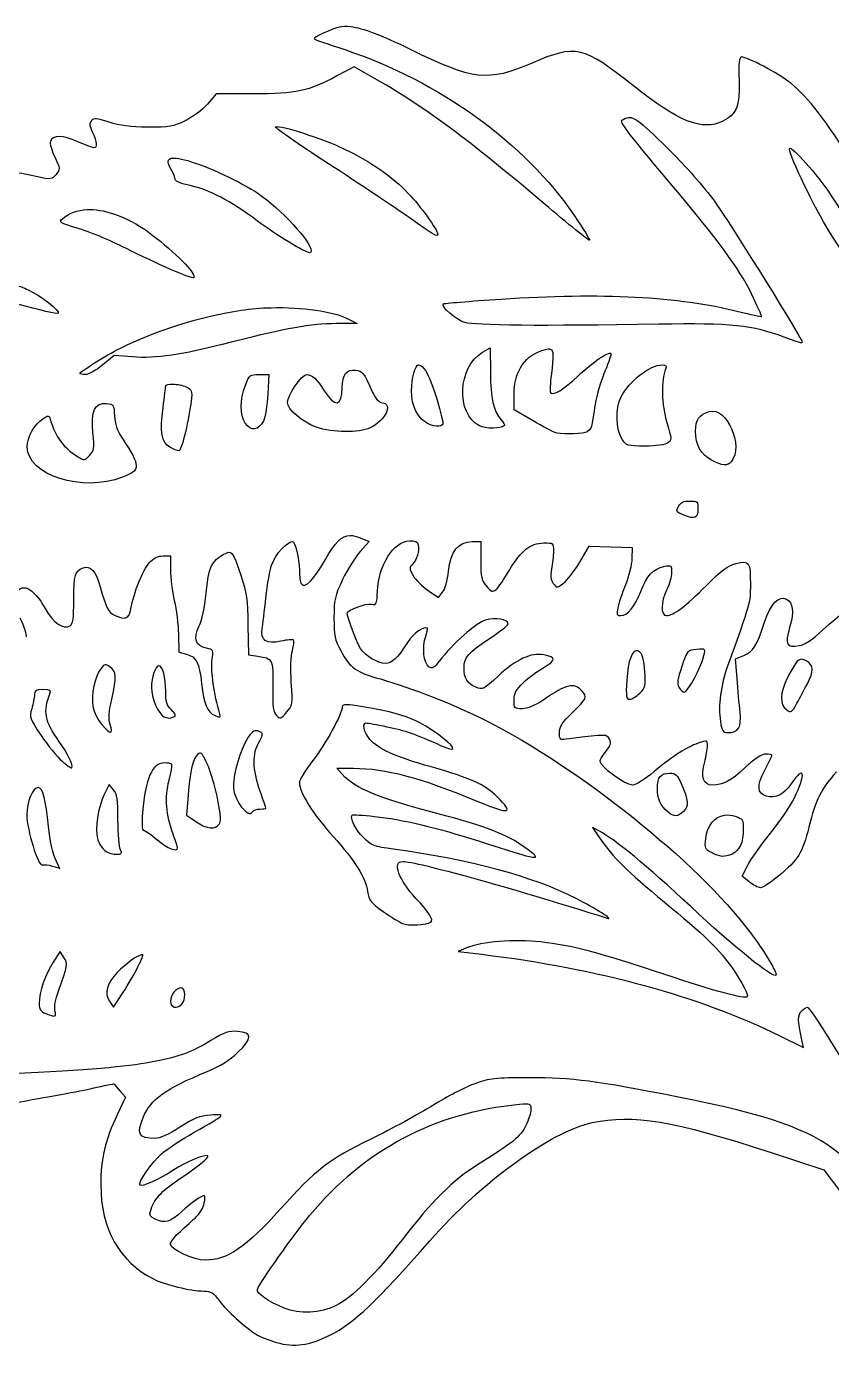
# Model space of a CAD drawing. Extents: x 3 to 91, y 4 to 114.
# Drawn here: x 44.09 to 51.23, y 58.27 to 69.99 of the extents above; entities that cross this region are included whole.
import ezdxf

# ---------------------------------------------------------------- set-up
doc = ezdxf.new("R2010")
doc.units = 0
doc.layers.add('Layer_1', color=7, linetype='CONTINUOUS')

msp = doc.modelspace()

# ---------------------------------------------------------------- linework, layer by layer
at = {"layer": 'Layer_1', "color": 7}
for points in [[(46.966642, 69.985193)], [(49.419721, 69.179558)], [(46.300016, 69.100492)], [(50.860462, 68.908257)], [(45.422034, 68.821439)], [(44.63035, 68.365139)], [(46.263843, 67.495424)], [(48.738625, 67.128521)], [(46.157906, 66.90321)], [(47.011084, 66.941969)], [(47.571257, 66.987961)], [(49.731847, 66.987961)], [(45.394644, 66.817945)], [(44.803983, 66.645347)], [(50.149394, 66.57455)], [(49.974727, 65.781316)], [(46.966126, 65.475391)], [(47.489091, 65.428367)], [(49.514807, 64.453232)], [(50.035705, 64.464601)], [(44.790547, 64.329724)], [(45.268554, 64.320424)], [(50.967949, 64.378302)], [(44.240193, 64.108549)], [(46.914448, 63.973675)], [(46.134652, 63.744231)], [(45.63184, 63.546309)], [(45.315063, 63.458459)], [(49.799544, 63.368027)], [(44.198336, 63.241419)], [(50.284784, 62.995439)], [(45.121792, 61.75934)], [(45.466992, 61.463234)], [(48.552076, 60.432806)]]:
    msp.add_lwpolyline(points, close=True, dxfattribs=at)
for points in [[(47.206937, 69.513904), (47.000747, 69.632244), (46.84727, 69.550078)], [(46.107262, 69.390915), (45.774982, 69.390399), (45.699018, 69.301515)], [(46.948039, 67.395171), (47.026586, 67.354864), (46.838483, 67.35383)], [(48.13763, 67.100097), (48.20636, 67.13989), (48.20636, 67.13989)], [(48.20636, 67.13989), (48.207392, 66.921297)], [(45.033943, 67.059274), (44.872195, 67.07271), (44.769875, 66.987961), (44.769875, 66.987443)], [(46.157906, 66.90321), (46.243171, 66.90321), (46.233871, 66.728545)], [(48.582048, 66.494968), (48.418233, 66.590052), (48.418233, 66.720793)], [(47.140275, 66.429855), (47.140275, 66.429339)], [(48.331416, 66.450008), (48.331416, 66.449492)], [(49.048169, 66.387481), (49.048169, 66.387997)], [(47.051391, 65.455238), (47.132007, 65.421649), (47.052941, 65.334315)], [(48.046163, 65.421131), (48.122128, 65.421131), (48.122128, 65.253184)], [(49.00011, 65.238714), (49.084859, 65.379789), (49.275544, 65.374106), (49.46623, 65.367904), (49.463131, 65.271271)], [(45.304728, 65.294525), (45.370358, 65.294525), (45.370358, 65.168951)], [(47.655487, 64.989116), (47.747472, 64.927103), (47.784162, 64.972064)], [(46.057653, 64.680607), (46.06127, 64.416023), (46.14447, 64.404654)], [(45.441152, 64.597409), (45.444253, 64.439796), (45.512466, 64.422225)], [(50.394856, 64.207767), (50.380905, 64.380884), (50.456351, 64.412407)], [(46.894294, 63.35769), (46.844685, 63.410919), (46.994029, 63.410919)], [(44.826721, 63.268809), (44.779694, 63.171656)], [(44.865477, 63.221266), (44.826721, 63.268809), (44.826721, 63.268809)], [(45.527454, 63.176308), (45.512984, 62.994923), (45.573963, 62.953581)], [(49.174259, 62.852812), (49.112246, 62.884851), (49.17581, 62.793384)], [(45.253568, 62.775816), (45.254084, 62.775816)], [(44.322359, 62.544305), (44.322359, 62.544821)], [(50.503378, 62.403743), (50.439814, 62.454903), (50.487873, 62.546888)], [(50.764341, 62.456453), (50.764341, 62.456972)], [(44.392122, 61.785695), (44.330627, 61.693194)], [(44.425711, 61.734535), (44.392122, 61.785695), (44.392122, 61.785695)], [(47.994485, 61.818249), (47.920589, 61.787761), (48.132462, 61.761922)], [(44.829822, 61.344894), (44.864961, 61.291667), (44.94816, 61.420342)], [(50.773644, 61.038969), (50.984485, 60.934583), (50.969497, 61.003314)], [(44.922323, 60.550628), (44.971414, 60.494301), (44.897518, 60.338755)], [(50.697164, 60.00389), (51.165868, 59.851445), (51.302811, 59.667994)]]:
    msp.add_lwpolyline(points, dxfattribs=at)
for points in [[(46.867423, 69.982092), (46.796253, 69.966773), (46.630833, 69.889924), (46.643665, 69.878222)], [(46.966642, 69.985193), (46.928624, 69.989508), (46.895816, 69.988217), (46.867423, 69.982092)], [(47.492708, 69.788306), (47.243843, 69.910189), (47.080696, 69.972247), (46.966642, 69.985193)], [(46.643665, 69.878222), (46.647703, 69.874523), (46.769961, 69.832055), (46.915482, 69.783655)], [(49.476567, 69.462228), (49.033361, 69.816037), (48.966278, 69.83125), (48.57688, 69.664798)], [(46.915482, 69.783655), (47.755553, 69.504366), (48.514616, 68.955464), (48.952567, 68.311394)], [(48.57688, 69.664798), (48.181148, 69.49564), (48.062774, 69.509136), (47.492708, 69.788306)], [(50.434647, 69.718543), (50.413869, 69.718543), (50.408744, 69.668638), (50.412943, 69.508737)], [(50.86873, 69.488067), (50.759539, 69.574755), (50.488606, 69.718543), (50.434647, 69.718543)], [(46.84727, 69.550078), (46.594257, 69.414548), (46.486331, 69.391455), (46.107262, 69.390915)], [(48.681782, 68.419915), (48.012931, 68.986634), (47.634323, 69.267783), (47.206937, 69.513904)], [(50.412943, 69.508737), (50.419066, 69.275308), (50.392594, 69.209752), (50.268248, 69.148551)], [(51.423217, 68.764596), (51.192189, 69.145495), (51.024504, 69.364385), (50.86873, 69.488067)], [(50.268248, 69.148551), (50.088291, 69.060032), (49.87445, 69.144599), (49.476567, 69.462228)], [(45.699018, 69.301515), (45.657198, 69.252654), (45.568872, 69.186519), (45.502131, 69.153719)], [(44.669106, 69.154237), (44.649387, 69.130496), (44.651366, 69.107649), (44.678925, 69.049851)], [(44.825687, 69.140802), (44.712122, 69.1785), (44.690836, 69.180436), (44.669106, 69.154237)], [(45.169335, 69.095325), (45.015544, 69.096426), (44.921376, 69.109099), (44.825687, 69.140802)], [(45.502131, 69.153719), (45.392847, 69.09972), (45.360245, 69.094325), (45.169335, 69.095325)], [(49.37063, 69.149586), (49.37063, 69.159386), (49.392673, 69.172557), (49.419721, 69.179558)], [(49.814014, 68.585796), (49.505623, 68.949836), (49.37063, 69.121387), (49.37063, 69.149586)], [(49.419721, 69.179558), (49.480528, 69.194819), (49.53695, 69.150597), (49.837268, 68.850895)], [(44.543016, 68.969235), (44.415633, 69.026364), (44.327167, 69.02675), (44.305304, 68.969751)], [(44.678925, 69.049851), (44.719827, 68.9641), (44.724015, 68.91394), (44.690294, 68.91394)], [(46.770787, 68.772348), (46.49906, 68.948526), (46.287105, 69.096492), (46.300016, 69.100492)], [(46.300016, 69.100492), (46.346488, 69.115984), (46.718669, 68.995855), (46.914448, 68.902055)], [(44.305304, 68.969751), (44.299126, 68.953651), (44.316602, 68.892109), (44.344063, 68.832808)], [(44.690294, 68.91394), (44.6772, 68.91394), (44.610948, 68.938734), (44.543016, 68.969235)], [(46.914448, 68.902055), (47.149922, 68.789194), (47.328468, 68.664888), (47.479788, 68.508797)], [(51.189122, 68.211141), (51.05138, 68.442381), (50.840981, 68.888757), (50.860462, 68.908257)], [(50.860462, 68.908257), (50.880766, 68.928566), (51.108903, 68.672182), (51.222195, 68.501563)], [(44.344063, 68.832808), (44.392744, 68.72775), (44.393252, 68.723964), (44.355432, 68.677262)], [(45.375525, 68.721188), (45.331446, 68.797989), (45.343616, 68.829633), (45.422034, 68.821439)], [(45.422034, 68.821439), (45.448172, 68.818709), (45.482113, 68.811136), (45.523319, 68.799735)], [(45.523319, 68.799735), (45.684482, 68.755156), (46.007006, 68.605132), (46.146537, 68.509831)], [(47.487024, 68.293823), (47.364784, 68.380985), (47.042519, 68.596157), (46.770787, 68.772348)], [(49.837268, 68.850895), (49.959958, 68.728457), (50.127958, 68.533234), (50.210889, 68.416814)], [(44.19265, 68.656593), (44.124483, 68.671793), (44.028711, 68.689867), (43.980261, 68.695868)], [(44.355432, 68.677262), (44.318009, 68.631063), (44.312239, 68.629992), (44.19265, 68.656593)], [(45.412731, 68.630754), (45.412731, 68.644954), (45.395824, 68.685787), (45.375525, 68.721188)], [(45.545023, 68.578044), (45.469971, 68.593445), (45.412731, 68.616154), (45.412731, 68.630754)], [(46.14292, 68.263851), (45.900236, 68.444691), (45.712229, 68.543645), (45.545023, 68.578044)], [(50.523012, 67.618929), (50.413493, 67.84297), (50.221509, 68.104757), (49.814014, 68.585796)], [(46.146537, 68.509831), (46.346578, 68.37315), (46.61886, 68.079084), (46.61886, 67.999786)], [(47.479788, 68.508797), (47.582605, 68.402739), (47.740755, 68.183362), (47.740755, 68.147064)], [(49.08641, 68.093319), (49.081626, 68.088541), (48.899421, 68.235503), (48.681782, 68.419915)], [(50.210889, 68.416814), (50.329658, 68.250085), (50.861634, 67.397666), (50.960713, 67.215336)], [(51.222195, 68.501563), (51.364231, 68.287653), (51.451964, 68.112446), (51.543624, 67.859226)], [(44.411759, 68.283488), (44.469796, 68.334132), (44.5444, 68.361059), (44.63035, 68.365139)], [(44.63035, 68.365139), (44.773598, 68.371936), (44.948596, 68.31463), (45.131095, 68.196673)], [(48.952567, 68.311394), (49.03086, 68.196255), (49.091209, 68.09832), (49.08641, 68.093319)], [(44.544051, 68.201322), (44.386862, 68.246722), (44.377019, 68.253188), (44.411759, 68.283488)], [(44.973483, 68.022006), (44.830891, 68.093806), (44.637481, 68.174324), (44.544051, 68.201322)], [(45.131095, 68.196673), (45.266461, 68.109183), (45.528386, 67.873866), (45.563625, 67.808066)], [(46.603356, 67.98325), (46.56302, 67.984469), (46.315328, 68.135372), (46.14292, 68.263851)], [(47.740755, 68.147064), (47.740755, 68.116552), (47.709579, 68.135134), (47.487024, 68.293823)], [(51.608735, 67.637535), (51.597911, 67.605062), (51.341504, 67.955341), (51.189122, 68.211141)], [(45.57758, 67.760008), (45.564398, 67.746826), (45.244003, 67.885796), (44.973483, 68.022006)], [(46.61886, 67.999786), (46.61886, 67.990285), (46.612055, 67.98298), (46.603356, 67.98325)], [(44.375069, 67.446331), (44.358036, 67.428741), (43.771999, 67.585396), (43.283145, 67.737785)], [(43.677953, 67.792562), (43.853189, 67.745873), (44.046632, 67.684104), (44.107901, 67.655103)], [(45.563625, 67.808066), (45.575637, 67.785765), (45.581778, 67.764005), (45.57758, 67.760008)], [(44.107901, 67.655103), (44.222034, 67.601112), (44.3944, 67.466331), (44.375069, 67.446331)], [(48.30351, 67.571905), (49.193531, 67.631465), (49.88008, 67.595659), (50.406225, 67.462351)], [(50.611896, 67.417909), (50.615257, 67.421269), (50.575474, 67.511609), (50.523012, 67.618929)], [(45.998743, 67.473202), (46.083307, 67.485931), (46.173268, 67.493027), (46.263843, 67.495424)], [(46.263843, 67.495424), (46.535567, 67.50261), (46.811149, 67.46537), (46.948039, 67.395171)], [(47.980533, 67.36468), (47.903952, 67.387202), (47.765911, 67.506645), (47.789329, 67.530045)], [(47.789329, 67.530045), (47.79361, 67.534347), (48.025002, 67.553304), (48.30351, 67.571905)], [(44.926972, 67.136789), (45.22961, 67.28956), (45.645146, 67.420002), (45.998743, 67.473202)], [(49.698774, 67.348662), (48.650577, 67.331361), (48.076114, 67.336582), (47.980533, 67.36468)], [(50.406225, 67.462351), (50.51599, 67.434451), (50.608497, 67.414909), (50.611896, 67.417909)], [(46.838483, 67.35383), (46.615127, 67.352589), (46.394719, 67.313629), (45.909859, 67.1895)], [(50.811884, 67.234458), (50.530151, 67.340688), (50.346559, 67.359362), (49.698774, 67.348662)], [(44.565755, 66.910962), (44.565755, 66.926623), (44.797368, 67.07139), (44.926972, 67.136789)], [(45.909859, 67.1895), (45.460517, 67.074477), (45.242498, 67.041873), (45.033943, 67.059274)], [(48.696768, 67.125936), (48.714569, 67.13032), (48.728407, 67.131873), (48.738625, 67.128521)], [(48.738625, 67.128521), (48.769283, 67.118459), (48.768111, 67.063973), (48.748444, 66.908896)], [(50.960713, 67.215336), (50.985337, 67.170037), (50.980927, 67.170857), (50.811884, 67.234458)], [(48.11024, 66.448457), (47.900497, 66.554349), (47.918002, 66.972168), (48.13763, 67.100097)], [(48.418233, 66.720793), (48.418233, 66.938114), (48.516793, 67.081637), (48.696768, 67.125936)], [(48.986156, 66.891843), (49.115403, 67.013303), (49.256854, 67.109029), (49.277095, 67.08873)], [(49.277095, 67.08873), (49.281614, 67.084219), (49.257767, 67.014401), (49.223869, 66.933701)], [(44.616399, 66.902694), (44.588556, 66.902694), (44.565755, 66.906962), (44.565755, 66.910962)], [(44.769875, 66.987443), (44.713411, 66.940844), (44.644267, 66.902694), (44.616399, 66.902694)], [(46.035433, 66.807092), (46.070713, 66.899392), (46.075845, 66.90321), (46.157906, 66.90321)], [(46.407503, 66.655682), (46.407503, 66.715062), (46.535974, 66.90321), (46.576485, 66.90321)], [(46.576485, 66.90321), (46.626316, 66.90321), (46.670068, 66.86335), (46.734097, 66.759552)], [(46.893778, 66.787973), (46.894207, 66.901593), (46.932064, 66.950967), (47.011084, 66.941969)], [(47.011084, 66.941969), (47.073931, 66.934738), (47.082432, 66.923744), (47.163013, 66.744566)], [(47.50821, 66.756967), (47.50821, 66.872357), (47.539645, 66.987961), (47.571257, 66.987961)], [(47.571257, 66.987961), (47.632588, 66.987961), (47.702009, 66.824237), (47.786231, 66.480498)], [(48.207392, 66.921297), (48.208353, 66.695369), (48.235795, 66.573917), (48.302994, 66.499617)], [(48.748444, 66.908896), (48.737644, 66.824205), (48.734411, 66.749498), (48.74121, 66.742497)], [(49.223869, 66.933701), (49.189967, 66.85295), (49.151039, 66.720129), (49.137569, 66.638627)], [(49.366495, 66.703741), (49.440163, 66.84674), (49.621693, 66.987961), (49.731847, 66.987961)], [(49.761303, 66.950753), (49.720573, 66.857043), (49.725646, 66.63002), (49.772154, 66.476882)], [(49.731847, 66.987961), (49.767296, 66.987961), (49.773823, 66.979553), (49.761303, 66.950753)], [(45.304728, 66.609689), (45.317579, 66.705159), (45.327982, 66.790892), (45.327982, 66.800893)], [(45.327982, 66.800893), (45.327982, 66.814093), (45.357364, 66.819583), (45.394644, 66.817945)], [(45.394644, 66.817945), (45.431926, 66.816308), (45.477157, 66.807791), (45.509367, 66.793141)], [(45.509367, 66.793141), (45.562056, 66.76913), (45.564742, 66.760549), (45.553291, 66.66395)], [(46.032848, 66.47223), (45.984988, 66.54526), (45.986133, 66.677994), (46.035433, 66.807092)], [(46.734097, 66.759552), (46.828146, 66.60707), (46.893138, 66.618492), (46.893778, 66.787973)], [(48.74121, 66.742497), (48.768751, 66.714956), (48.85205, 66.765812), (48.986156, 66.891843)], [(45.553291, 66.66395), (45.546562, 66.607109), (45.524372, 66.485166), (45.503681, 66.393165)], [(46.233871, 66.728545), (46.22874, 66.632504), (46.210889, 66.525216), (46.19408, 66.490317)], [(47.163013, 66.744566), (47.188561, 66.687765), (47.216835, 66.658097), (47.248794, 66.653097)], [(47.657038, 66.464478), (47.563076, 66.512788), (47.50821, 66.620278), (47.50821, 66.756967)], [(49.377864, 66.323918), (49.320873, 66.410889), (49.314954, 66.603699), (49.366495, 66.703741)], [(44.238642, 66.509954), (44.288172, 66.542554), (44.292009, 66.542252), (44.303238, 66.506854)], [(44.682544, 66.387997), (44.664166, 66.584117), (44.698263, 66.655846), (44.803983, 66.645347)], [(44.803983, 66.645347), (44.867004, 66.639095), (44.869745, 66.634041), (44.873746, 66.537341)], [(45.365706, 66.258807), (45.290316, 66.299735), (45.275047, 66.389159), (45.304728, 66.609689)], [(46.665369, 66.43554), (46.541255, 66.478408), (46.407503, 66.592581), (46.407503, 66.655682)], [(47.248794, 66.653097), (47.346986, 66.639148), (47.276657, 66.494556), (47.140275, 66.429855)], [(49.137569, 66.638627), (49.124089, 66.557138), (49.109195, 66.470158), (49.104496, 66.445359)], [(50.026919, 66.401433), (50.026919, 66.500144), (50.059944, 66.54725), (50.149394, 66.57455)], [(50.149394, 66.57455), (50.303739, 66.62163), (50.458309, 66.267715), (50.343696, 66.129616)], [(44.100149, 66.261908), (44.100149, 66.348847), (44.162273, 66.459954), (44.238642, 66.509954)], [(44.303238, 66.506854), (44.355932, 66.340902), (44.418421, 66.256656), (44.548702, 66.174055)], [(44.873746, 66.537341), (44.876727, 66.464581), (44.896309, 66.40822), (44.943508, 66.336322)], [(46.19408, 66.490317), (46.152665, 66.404216), (46.082529, 66.39643), (46.032848, 66.47223)], [(47.140275, 66.429339), (47.041948, 66.382838), (46.809048, 66.385939), (46.665369, 66.43554)], [(47.786231, 66.480498), (47.79637, 66.439099), (47.723768, 66.430177), (47.657038, 66.464478)], [(48.331416, 66.449492), (48.301637, 66.420491), (48.167292, 66.419657), (48.11024, 66.448457)], [(48.302994, 66.499617), (48.323465, 66.477019), (48.336215, 66.455008), (48.331416, 66.450008)], [(48.7779, 66.389029), (48.760438, 66.3953), (48.672268, 66.442766), (48.582048, 66.494968)], [(49.104496, 66.445359), (49.099827, 66.420557), (49.074487, 66.39448), (49.048169, 66.387481)], [(49.772154, 66.476882), (49.816596, 66.33066), (49.817406, 66.322312), (49.781457, 66.296012)], [(44.651538, 66.184393), (44.693728, 66.226583), (44.696043, 66.243966), (44.682544, 66.387997)], [(44.943508, 66.336322), (45.107209, 66.087082), (45.107518, 66.055871), (44.946093, 65.992673)], [(45.503681, 66.393165), (45.482991, 66.301084), (45.456003, 66.226308), (45.444253, 66.226766)], [(49.048169, 66.387997), (48.990757, 66.372297), (48.822332, 66.37313), (48.7779, 66.389029)], [(49.578886, 66.268107), (49.424409, 66.268107), (49.411953, 66.271919), (49.377864, 66.323918)], [(50.170063, 66.142533), (50.073705, 66.193415), (50.026919, 66.278092), (50.026919, 66.401433)], [(44.946093, 65.992673), (44.589686, 65.853203), (44.100149, 66.009016), (44.100149, 66.261908)], [(45.444253, 66.226766), (45.432514, 66.227168), (45.397216, 66.241707), (45.365706, 66.258807)], [(49.781457, 66.296012), (49.758155, 66.278912), (49.680807, 66.268107), (49.578886, 66.268107)], [(44.548702, 66.174055), (44.603188, 66.139556), (44.607286, 66.140191), (44.651538, 66.184393)], [(50.343696, 66.129616), (50.309697, 66.088714), (50.265533, 66.092135), (50.170063, 66.142533)], [(49.922017, 65.656776), (49.851868, 65.684775), (49.850476, 65.686791), (49.877575, 65.73739)], [(49.877575, 65.73739), (49.894556, 65.769092), (49.922046, 65.781316), (49.974727, 65.781316)], [(49.974727, 65.781316), (50.044466, 65.781316), (50.048106, 65.777818), (50.048106, 65.707418)], [(50.048106, 65.707418), (50.048106, 65.627019), (50.0225, 65.616676), (49.922017, 65.656776)], [(46.271595, 65.225278), (46.301622, 65.307227), (46.405945, 65.421649), (46.450395, 65.421649)], [(46.450395, 65.421649), (46.477335, 65.421649), (46.512927, 65.27793), (46.51344, 65.1674)], [(46.74495, 65.263518), (46.827125, 65.413257), (46.888016, 65.475666), (46.966126, 65.475391)], [(46.966126, 65.475391), (46.992161, 65.475299), (47.019995, 65.468361), (47.051391, 65.455238)], [(47.205905, 64.980848), (47.214787, 65.212049), (47.347314, 65.421366), (47.489091, 65.428367)], [(47.489091, 65.428367), (47.54165, 65.430865), (47.561738, 65.422226), (47.567638, 65.393225)], [(47.567638, 65.393225), (47.578949, 65.338017), (47.556057, 65.260243), (47.516996, 65.221143)], [(47.835841, 65.159648), (47.854658, 65.335329), (47.923621, 65.421131), (48.046163, 65.421131)], [(48.377408, 65.169467), (48.477593, 65.340986), (48.560876, 65.407245), (48.680748, 65.409245)], [(48.680748, 65.409245), (48.766306, 65.410846), (48.767494, 65.40938), (48.766531, 65.336382)], [(45.182771, 65.234062), (45.22131, 65.275364), (45.259897, 65.294525), (45.304728, 65.294525)], [(45.686617, 64.964312), (45.707982, 65.190131), (45.736134, 65.25321), (45.839062, 65.30641)], [(45.839062, 65.30641), (45.918836, 65.347658), (45.917305, 65.349585), (45.996674, 65.115722)], [(46.531008, 65.045443), (46.560454, 64.999043), (46.6496, 65.089788), (46.74495, 65.263518)], [(47.052941, 65.334315), (47.009579, 65.286315), (46.939694, 65.174552), (46.897395, 65.08575)], [(48.122128, 65.253184), (48.122128, 65.106522), (48.128202, 65.077524), (48.172253, 65.026322)], [(48.766531, 65.336382), (48.765991, 65.295641), (48.758178, 65.224336), (48.749479, 65.177735)], [(49.463131, 65.271271), (49.46143, 65.21806), (49.435342, 65.112891), (49.405254, 65.037691)], [(50.386072, 65.225794), (50.505828, 65.255435), (50.513048, 65.245008), (50.513196, 65.03976)], [(44.513044, 64.905399), (44.513044, 65.12753), (44.522614, 65.160053), (44.594695, 65.187554)], [(44.594695, 65.187554), (44.660735, 65.212734), (44.709156, 65.159738), (44.747656, 65.020639)], [(45.019473, 64.823752), (45.044714, 64.969593), (45.125772, 65.173063), (45.182771, 65.234062)], [(45.370358, 65.168951), (45.370358, 65.099831), (45.385357, 64.978499), (45.403947, 64.8992)], [(46.216815, 64.924005), (46.228947, 65.040424), (46.253585, 65.176177), (46.271595, 65.225278)], [(46.51344, 65.1674), (46.513681, 65.115061), (46.52151, 65.060342), (46.531008, 65.045443)], [(47.516996, 65.221143), (47.486434, 65.190544), (47.486707, 65.181841), (47.523196, 65.119342)], [(47.784162, 64.972064), (47.805522, 64.998443), (47.82694, 65.076548), (47.835841, 65.159648)], [(48.258036, 64.996869), (48.277454, 65.012976), (48.331379, 65.090666), (48.377408, 65.169467)], [(48.749479, 65.177735), (48.737988, 65.116336), (48.742472, 65.08131), (48.76498, 65.050611)], [(48.855931, 65.052677), (48.888856, 65.077199), (48.953538, 65.161013), (49.00011, 65.238714)], [(49.541162, 64.980332), (49.594613, 65.120061), (49.652501, 65.18199), (49.747349, 65.200989)], [(49.747349, 65.200989), (49.81222, 65.213988), (49.815046, 65.211345), (49.815046, 65.147247)], [(49.815046, 65.147247), (49.815046, 65.110396), (49.796469, 65.042985), (49.773188, 64.997384)], [(50.123555, 65.03304), (50.258244, 65.168771), (50.31016, 65.206995), (50.386072, 65.225794)], [(43.993696, 64.943124), (44.041128, 65.067885), (44.151523, 65.019731), (44.25983, 64.826853)], [(44.747656, 65.020639), (44.799832, 64.832118), (44.819577, 64.79334), (44.875296, 64.76794)], [(45.996674, 65.115722), (46.046286, 64.969524), (46.054853, 64.907707), (46.057653, 64.680607)], [(46.897395, 65.08575), (46.827786, 64.939541), (46.820589, 64.90708), (46.820396, 64.74417)], [(47.523196, 65.119342), (47.545198, 65.08163), (47.604867, 65.023115), (47.655487, 64.989116)], [(48.172253, 65.026322), (48.216462, 64.974924), (48.227125, 64.971167), (48.258036, 64.996869)], [(48.76498, 65.050611), (48.795953, 65.008111), (48.796201, 65.008177), (48.855931, 65.052677)], [(49.405254, 65.037691), (49.375152, 64.962481), (49.344024, 64.870035), (49.336523, 64.832536)], [(49.770088, 64.76484), (49.830439, 64.76484), (49.939119, 64.847122), (50.123555, 65.03304)], [(50.513196, 65.03976), (50.51331, 64.87729), (50.513733, 64.878616), (50.310623, 64.316805)], [(44.479456, 64.674924), (44.506165, 64.691994), (44.513044, 64.738021), (44.513044, 64.905399)], [(45.623053, 64.66769), (45.650935, 64.725268), (45.674237, 64.83348), (45.686617, 64.964312)], [(46.183227, 64.648052), (46.189667, 64.683343), (46.204687, 64.807594), (46.216815, 64.924005)], [(47.15216, 64.867159), (47.198179, 64.858391), (47.201404, 64.864789), (47.205905, 64.980848)], [(49.364428, 64.76484), (49.424454, 64.76484), (49.488671, 64.843151), (49.541162, 64.980332)], [(49.773188, 64.997384), (49.717269, 64.887855), (49.715599, 64.76484), (49.770088, 64.76484)], [(50.639286, 64.706446), (50.69269, 64.868985), (50.766723, 64.9471), (50.833072, 64.911601)], [(50.833072, 64.911601), (50.893373, 64.879333), (50.901925, 64.804038), (50.861494, 64.659938)], [(44.25983, 64.826853), (44.329926, 64.701993), (44.421914, 64.638223), (44.479456, 64.674924)], [(44.875296, 64.76794), (44.971268, 64.724242), (45.004524, 64.737352), (45.019473, 64.823752)], [(45.403947, 64.8992), (45.422536, 64.819889), (45.439353, 64.684009), (45.441152, 64.597409)], [(46.93667, 64.786543), (46.93667, 64.814145), (47.10331, 64.87616), (47.15216, 64.867159)], [(47.054492, 64.473901), (47.024446, 64.519772), (46.93667, 64.752843), (46.93667, 64.786543)], [(49.336523, 64.832536), (49.324913, 64.774436), (49.329218, 64.76484), (49.364428, 64.76484)], [(51.154499, 64.635133), (51.322456, 64.790562), (51.378601, 64.828403), (51.44182, 64.828403)], [(44.090849, 64.576739), (44.098638, 64.589339), (44.075114, 64.664036), (44.038654, 64.743136)], [(45.689199, 64.47597), (45.591851, 64.495438), (45.570145, 64.558398), (45.623053, 64.66769)], [(46.820396, 64.74417), (46.820208, 64.585269), (46.826998, 64.551466), (46.880859, 64.454264)], [(47.64877, 64.652701), (47.623928, 64.677554), (47.522672, 64.605447), (47.47307, 64.527646)], [(48.165535, 64.725567), (48.078739, 64.699556), (47.869752, 64.514777), (47.755225, 64.362797)], [(48.363973, 64.690944), (48.361076, 64.733643), (48.253615, 64.751968), (48.165535, 64.725567)], [(48.200675, 64.561753), (48.291233, 64.621142), (48.364769, 64.679342), (48.363973, 64.690944)], [(50.456351, 64.412407), (50.540057, 64.447387), (50.570055, 64.495727), (50.639286, 64.706446)], [(46.349107, 64.537981), (46.221819, 64.508752), (46.164666, 64.546352), (46.183227, 64.648052)], [(46.461764, 64.548834), (46.455078, 64.555533), (46.404389, 64.550681), (46.349107, 64.537981)], [(47.662205, 64.312156), (47.616686, 64.340445), (47.601094, 64.486556), (47.633784, 64.580356)], [(47.633784, 64.580356), (47.646224, 64.615956), (47.653072, 64.648703), (47.64877, 64.652701)], [(47.974331, 64.303369), (47.975244, 64.398259), (48.008153, 64.435571), (48.200675, 64.561753)], [(50.861494, 64.659938), (50.818208, 64.505426), (50.833112, 64.477507), (50.946243, 64.498706)], [(50.946243, 64.498706), (50.997646, 64.508347), (51.06521, 64.552533), (51.154499, 64.635133)], [(45.738293, 64.362281), (45.751482, 64.461741), (45.750699, 64.46367), (45.689199, 64.47597)], [(46.442127, 64.172112), (46.434176, 64.292781), (46.437997, 64.4067), (46.451427, 64.455298)], [(46.451427, 64.455298), (46.463738, 64.5), (46.468463, 64.541833), (46.461764, 64.548834)], [(46.880859, 64.454264), (46.968777, 64.295614), (47.008615, 64.267018), (47.232776, 64.203119)], [(47.276699, 64.341609), (47.208876, 64.34171), (47.097722, 64.407901), (47.054492, 64.473901)], [(47.47307, 64.527646), (47.382726, 64.385967), (47.335709, 64.341519), (47.276699, 64.341609)], [(48.681266, 64.417574), (48.568694, 64.438696), (48.434098, 64.376384), (48.278705, 64.231024)], [(49.514807, 64.453232), (49.466872, 64.468779), (49.427307, 64.366914), (49.417139, 64.191231)], [(49.535995, 64.439278), (49.528859, 64.446414), (49.521654, 64.451009), (49.514807, 64.453232)], [(49.578368, 64.269264), (49.572809, 64.356535), (49.557714, 64.417579), (49.535995, 64.439278)], [(50.035705, 64.464601), (49.955759, 64.457989), (49.953661, 64.45555), (49.90548, 64.314738)], [(50.101851, 64.411891), (50.11629, 64.469789), (50.115226, 64.471599), (50.035705, 64.464601)], [(44.790547, 64.329724), (44.779392, 64.327774), (44.769256, 64.316418), (44.752307, 64.294069)], [(44.836021, 64.308536), (44.813913, 64.323988), (44.801702, 64.331674), (44.790547, 64.329724)], [(45.268554, 64.320424), (45.237455, 64.320424), (45.200858, 64.216369), (45.200858, 64.12767)], [(45.327982, 64.095632), (45.327982, 64.215731), (45.300415, 64.320424), (45.268554, 64.320424)], [(45.512466, 64.422225), (45.599564, 64.399675), (45.625884, 64.349489), (45.646826, 64.162809)], [(45.807024, 63.892024), (45.756922, 64.067906), (45.726654, 64.27458), (45.738293, 64.362281)], [(46.14447, 64.404654), (46.279882, 64.386216), (46.281096, 64.383765), (46.277794, 64.138005)], [(47.755225, 64.362797), (47.708605, 64.300898), (47.693537, 64.292654), (47.662205, 64.312156)], [(48.680232, 64.30492), (48.791666, 64.369481), (48.791963, 64.396775), (48.681266, 64.417574)], [(49.92925, 64.087363), (49.958619, 64.087363), (50.07634, 64.30882), (50.101851, 64.411891)], [(50.310623, 64.316805), (50.251224, 64.152406), (50.226838, 63.963702), (50.247578, 63.825362)], [(50.967949, 64.378302), (50.932315, 64.380426), (50.906989, 64.339789), (50.840306, 64.209836)], [(51.008771, 64.363832), (50.992825, 64.372365), (50.979826, 64.377593), (50.967949, 64.378302)], [(51.01859, 64.160743), (51.07905, 64.272582), (51.076301, 64.327732), (51.008771, 64.363832)], [(44.752307, 64.294069), (44.699726, 64.224788), (44.665495, 64.060135), (44.682544, 63.959204)], [(44.848941, 64.024316), (44.894571, 64.226447), (44.892512, 64.268936), (44.836021, 64.308536)], [(47.232776, 64.203119), (47.517174, 64.122048), (47.879817, 63.979456), (48.168118, 63.834665)], [(48.078717, 64.130255), (48.001782, 64.162124), (47.973429, 64.20917), (47.974331, 64.303369)], [(48.278705, 64.231024), (48.146528, 64.107353), (48.141188, 64.104355), (48.078717, 64.130255)], [(48.498847, 64.169527), (48.543273, 64.211789), (48.625003, 64.272921), (48.680232, 64.30492)], [(49.532894, 64.078061), (49.582334, 64.127511), (49.586268, 64.145082), (49.578368, 64.269264)], [(49.90548, 64.314738), (49.86787, 64.204828), (49.861319, 64.161521), (49.878609, 64.12922)], [(50.421727, 63.909079), (50.414427, 63.977918), (50.402357, 64.112568), (50.394856, 64.207767)], [(50.840306, 64.209836), (50.775388, 64.083276), (50.772488, 63.974101), (50.833588, 63.931299)], [(44.240193, 64.108549), (44.176354, 64.108549), (44.163712, 64.101392), (44.163712, 64.063591)], [(44.301171, 64.071859), (44.314072, 64.10286), (44.304614, 64.108549), (44.240193, 64.108549)], [(45.200858, 64.12767), (45.200858, 64.03868), (45.265615, 63.887172), (45.311446, 63.86877)], [(45.378626, 63.929232), (45.337645, 63.970261), (45.327982, 64.00153), (45.327982, 64.095632)], [(45.646826, 64.162809), (45.667239, 63.98076), (45.696711, 63.909989), (45.765682, 63.878589)], [(46.277794, 64.138005), (46.275325, 63.954085), (46.281239, 63.908823), (46.310867, 63.879623)], [(46.400786, 63.907529), (46.453525, 63.96828), (46.454935, 63.976662), (46.442127, 64.172112)], [(48.418233, 64.01605), (48.418233, 64.077209), (48.434317, 64.108128), (48.498847, 64.169527)], [(49.021296, 64.095632), (48.943415, 64.17352), (48.891764, 64.16159), (48.67558, 64.01605)], [(48.937063, 63.907013), (49.062145, 64.02721), (49.070437, 64.04653), (49.021296, 64.095632)], [(49.417139, 64.191231), (49.408717, 64.045519), (49.412075, 64.0238), (49.442975, 64.0238)], [(49.878609, 64.12922), (49.891031, 64.106186), (49.913881, 64.087363), (49.92925, 64.087363)], [(50.926089, 63.988145), (50.95214, 64.036804), (50.993661, 64.114642), (51.01859, 64.160743)], [(44.163712, 64.063591), (44.163712, 64.038762), (44.15297, 63.982551), (44.13994, 63.939051)], [(44.380753, 63.652764), (44.256004, 63.825704), (44.238261, 63.91943), (44.301171, 64.071859)], [(44.836021, 63.799526), (44.819273, 63.854093), (44.822631, 63.907828), (44.848941, 64.024316)], [(46.914448, 63.973675), (46.900192, 63.971349), (46.894294, 63.965586), (46.894294, 63.955588)], [(46.98421, 63.970058), (46.951278, 63.974656), (46.928706, 63.976), (46.914448, 63.973675)], [(47.787263, 63.678601), (47.569225, 63.849871), (47.398484, 63.911857), (46.98421, 63.970058)], [(48.490063, 63.939567), (48.421504, 63.939567), (48.418233, 63.943049), (48.418233, 64.01605)], [(48.67558, 64.01605), (48.600735, 63.96565), (48.537613, 63.939567), (48.490063, 63.939567)], [(49.442975, 64.0238), (49.462467, 64.0238), (49.503015, 64.04816), (49.532894, 64.078061)], [(50.833588, 63.931299), (50.876149, 63.901499), (50.881211, 63.904343), (50.926089, 63.988145)], [(44.13994, 63.939051), (44.117154, 63.862991), (44.120342, 63.853953), (44.222622, 63.702373)], [(44.682544, 63.959204), (44.691104, 63.908555), (44.723576, 63.842142), (44.760575, 63.800042)], [(45.311446, 63.86877), (45.349837, 63.853572), (45.362526, 63.853204), (45.397745, 63.866703)], [(45.397745, 63.866703), (45.422745, 63.876305), (45.419234, 63.888632), (45.378626, 63.929232)], [(45.765682, 63.878589), (45.81114, 63.85779), (45.816324, 63.859425), (45.807024, 63.892024)], [(46.310867, 63.879623), (46.344408, 63.846624), (46.349856, 63.848828), (46.400786, 63.907529)], [(46.894294, 63.955588), (46.894294, 63.895697), (46.745437, 63.624231), (46.632812, 63.479131)], [(48.820276, 63.727694), (48.820276, 63.781793), (48.843705, 63.817311), (48.937063, 63.907013)], [(50.310107, 63.727694), (50.40885, 63.727694), (50.436258, 63.772059), (50.421727, 63.909079)], [(44.760575, 63.800042), (44.840985, 63.708491), (44.863993, 63.708424), (44.836021, 63.799526)], [(46.134652, 63.744231), (46.100449, 63.746646), (46.070773, 63.714827), (46.033883, 63.640879)], [(46.170826, 63.730795), (46.158075, 63.739008), (46.146053, 63.743426), (46.134652, 63.744231)], [(46.154805, 63.640879), (46.189915, 63.698479), (46.193283, 63.716296), (46.170826, 63.730795)], [(47.138724, 63.667234), (47.084125, 63.732094), (47.066295, 63.812961), (47.106686, 63.812961)], [(47.106686, 63.812961), (47.118817, 63.812961), (47.20119, 63.798187), (47.289619, 63.779888)], [(47.289619, 63.779888), (47.450771, 63.746606), (47.541518, 63.715214), (47.766594, 63.614524)], [(48.168118, 63.834665), (48.990268, 63.421754), (50.046659, 62.576251), (50.50441, 61.965011)], [(50.247578, 63.825362), (50.259998, 63.742662), (50.269777, 63.727694), (50.310107, 63.727694)], [(44.222622, 63.702373), (44.281089, 63.615733), (44.364007, 63.514347), (44.407108, 63.476546)], [(44.494442, 63.416602), (44.511568, 63.433731), (44.457313, 63.546634), (44.380753, 63.652764)], [(46.033883, 63.640879), (45.962561, 63.497848), (45.917267, 63.306813), (45.932597, 63.213513)], [(46.164108, 63.21558), (46.098756, 63.402741), (46.095396, 63.543478), (46.154805, 63.640879)], [(47.682877, 63.42332), (47.357601, 63.515951), (47.210575, 63.581832), (47.138724, 63.667234)], [(47.766594, 63.614524), (47.903794, 63.553093), (47.912533, 63.580202), (47.787263, 63.678601)], [(48.910192, 63.671883), (48.820773, 63.660485), (48.820276, 63.660694), (48.820276, 63.727694)], [(49.262625, 63.668785), (49.238111, 63.714383), (49.243096, 63.714383), (48.910192, 63.671883)], [(49.233169, 63.562845), (49.27655, 63.614397), (49.281624, 63.633283), (49.262625, 63.668785)], [(50.050691, 63.633643), (49.943316, 63.595762), (49.837511, 63.527582), (49.660018, 63.381463)], [(50.132858, 63.610904), (50.132858, 63.661905), (50.131712, 63.662244), (50.050691, 63.633643)], [(45.613753, 63.537009), (45.570703, 63.50128), (45.544393, 63.391596), (45.527454, 63.176308)], [(45.63184, 63.546309), (45.626202, 63.545933), (45.620434, 63.542557), (45.613753, 63.537009)], [(45.696952, 63.449675), (45.664281, 63.522049), (45.64875, 63.547439), (45.63184, 63.546309)], [(49.180461, 63.474996), (49.180461, 63.488696), (49.204109, 63.528346), (49.233169, 63.562845)], [(50.108053, 63.467762), (50.121523, 63.518141), (50.132858, 63.582507), (50.132858, 63.610904)], [(50.651171, 63.537525), (50.616225, 63.537525), (50.554709, 63.497319), (50.470821, 63.420219)], [(50.640837, 63.394898), (50.675695, 63.461989), (50.704397, 63.521189), (50.704397, 63.52719)], [(50.704397, 63.52719), (50.704397, 63.53249), (50.680371, 63.537525), (50.651171, 63.537525)], [(44.407108, 63.476546), (44.450208, 63.438748), (44.489541, 63.411602), (44.494442, 63.416602)], [(45.315063, 63.458459), (45.208338, 63.458459), (45.148994, 63.322612), (45.123343, 63.019211)], [(45.382243, 63.448125), (45.376703, 63.453226), (45.346413, 63.458459), (45.315063, 63.458459)], [(45.357954, 63.304983), (45.376745, 63.378301), (45.387741, 63.442124), (45.382243, 63.448125)], [(45.814773, 62.958233), (45.814773, 63.058042), (45.747842, 63.337264), (45.696952, 63.449675)], [(46.632812, 63.479131), (46.567161, 63.394552), (46.51344, 63.30561), (46.51344, 63.28121)], [(46.994029, 63.410919), (47.283695, 63.410919), (47.565272, 63.335571), (48.106107, 63.113263)], [(48.267855, 63.158737), (48.16118, 63.265417), (48.031648, 63.324019), (47.682877, 63.42332)], [(49.46933, 63.262607), (49.399586, 63.262816), (49.180461, 63.423997), (49.180461, 63.474996)], [(49.660018, 63.381463), (49.580471, 63.315942), (49.494561, 63.262517), (49.46933, 63.262607)], [(50.174199, 63.262607), (50.096327, 63.262607), (50.072623, 63.335301), (50.108053, 63.467762)], [(50.470821, 63.420219), (50.334896, 63.295241), (50.272777, 63.262607), (50.174199, 63.262607)], [(50.653756, 63.16442), (50.573336, 63.18461), (50.569325, 63.257238), (50.640837, 63.394898)], [(50.901803, 63.144267), (51.011224, 63.367718), (50.993905, 63.447371), (50.873897, 63.272941)], [(51.27594, 63.378362), (51.141296, 63.229682), (51.092017, 63.131236), (51.032026, 62.888986)], [(45.393612, 62.828523), (45.330321, 62.995235), (45.318584, 63.151302), (45.357954, 63.304983)], [(46.51344, 63.28121), (46.51344, 63.19898), (46.64022, 62.997751), (46.812647, 62.80682)], [(47.744371, 63.007842), (47.205868, 63.149802), (47.016445, 63.227671), (46.894294, 63.35769)], [(49.68844, 63.235217), (49.68844, 63.332637), (49.717814, 63.368027), (49.799544, 63.368027)], [(49.799544, 63.368027), (49.850502, 63.368027), (49.866232, 63.353393), (49.898762, 63.277593)], [(49.898762, 63.277593), (49.964712, 63.123812), (49.968951, 63.076946), (49.921501, 63.029546)], [(50.873897, 63.272941), (50.806183, 63.174501), (50.741024, 63.14252), (50.653756, 63.16442)], [(44.198336, 63.241419), (44.149277, 63.241419), (44.094815, 63.112948), (44.096016, 63.000606)], [(44.288768, 62.895704), (44.265468, 63.129733), (44.236195, 63.241419), (44.198336, 63.241419)], [(44.779694, 63.171656), (44.728495, 63.065905), (44.700094, 62.876299), (44.722335, 62.787701)], [(44.904752, 62.951515), (44.904752, 63.134683), (44.897627, 63.181565), (44.865477, 63.221266)], [(45.932597, 63.213513), (45.939836, 63.169444), (45.969692, 63.105386), (45.998743, 63.070887)], [(46.216815, 63.057452), (46.216815, 63.06124), (46.193207, 63.132281), (46.164108, 63.21558)], [(48.106107, 63.113263), (48.38302, 62.999391), (48.417598, 63.008996), (48.267855, 63.158737)], [(49.780422, 63.024379), (49.716303, 63.076308), (49.68844, 63.140917), (49.68844, 63.235217)], [(50.691996, 62.836792), (50.777846, 62.945522), (50.872302, 63.084069), (50.901803, 63.144267)], [(45.998743, 63.070887), (46.054213, 63.005077), (46.079121, 62.994404), (46.100544, 63.02903)], [(46.100544, 63.02903), (46.107744, 63.04023), (46.136721, 63.050215), (46.16514, 63.050215)], [(46.16514, 63.050215), (46.193561, 63.050215), (46.216815, 63.053451), (46.216815, 63.057452)], [(49.921501, 63.029546), (49.869661, 62.977846), (49.839424, 62.976579), (49.780422, 63.024379)], [(44.096016, 63.000606), (44.097514, 62.864478), (44.19673, 62.541239), (44.232959, 62.55464)], [(44.926456, 62.689514), (44.914446, 62.712035), (44.904752, 62.829793), (44.904752, 62.951515)], [(45.123343, 63.019211), (45.114122, 62.910751), (45.117472, 62.860565), (45.133162, 62.860565)], [(45.573963, 62.953581), (45.607401, 62.930981), (45.649004, 62.906287), (45.666464, 62.898289)], [(45.666464, 62.898289), (45.745759, 62.862388), (45.814773, 62.890232), (45.814773, 62.958233)], [(47.080847, 62.796485), (47.012836, 62.863835), (46.958329, 62.973891), (46.981628, 62.996989)], [(46.981628, 62.996989), (46.985938, 63.001288), (47.07529, 62.995687), (47.180065, 62.984588)], [(47.180065, 62.984588), (47.422416, 62.958796), (47.737881, 62.884263), (48.10094, 62.766513)], [(48.513317, 62.710186), (48.355757, 62.823335), (48.167244, 62.896363), (47.744371, 63.007842)], [(50.117353, 62.788733), (50.13059, 62.90616), (50.196583, 62.982911), (50.284784, 62.995439)], [(50.284784, 62.995439), (50.314185, 62.999616), (50.346218, 62.996547), (50.379354, 62.98562)], [(50.379354, 62.98562), (50.445582, 62.96376), (50.450149, 62.956166), (50.450149, 62.869865)], [(44.350265, 62.604249), (44.325714, 62.653859), (44.301259, 62.770265), (44.288768, 62.895704)], [(45.133162, 62.860565), (45.145803, 62.860565), (45.199768, 62.822414), (45.253568, 62.775816)], [(45.433919, 62.706569), (45.433919, 62.715308), (45.41571, 62.770326), (45.393612, 62.828523)], [(46.812647, 62.80682), (47.007507, 62.591041), (47.099103, 62.444311), (47.118052, 62.317962)], [(47.349047, 62.693649), (47.173536, 62.717189), (47.152716, 62.725286), (47.080847, 62.796485)], [(49.980929, 62.188253), (49.593899, 62.549663), (49.313226, 62.780912), (49.174259, 62.852812)], [(49.17581, 62.793384), (49.295724, 62.619833), (49.420946, 62.496093), (49.749934, 62.226493)], [(50.450149, 62.869865), (50.450149, 62.753096), (50.417467, 62.680341), (50.351449, 62.650242)], [(50.487873, 62.546888), (50.5143, 62.597487), (50.606144, 62.728053), (50.691996, 62.836792)], [(51.032026, 62.888986), (50.975884, 62.662257), (50.938138, 62.601085), (50.764341, 62.456453)], [(44.722335, 62.787701), (44.729963, 62.7573), (44.755154, 62.713549), (44.778144, 62.690549)], [(44.778144, 62.690549), (44.801395, 62.667249), (44.848332, 62.648691), (44.88408, 62.648691)], [(44.88408, 62.648691), (44.941032, 62.648691), (44.945887, 62.653216), (44.926456, 62.689514)], [(45.254084, 62.775816), (45.34173, 62.700015), (45.43394, 62.664268), (45.433919, 62.706569)], [(48.968585, 62.255949), (48.581002, 62.453389), (48.029656, 62.602149), (47.349047, 62.693649)], [(48.10094, 62.766513), (48.652421, 62.587623), (48.691492, 62.582226), (48.513317, 62.710186)], [(50.167481, 62.663159), (50.111551, 62.69248), (50.107654, 62.702333), (50.117353, 62.788733)], [(44.232959, 62.55464), (44.247159, 62.55954), (44.287429, 62.554905), (44.322359, 62.544305)], [(44.388505, 62.523634), (44.389955, 62.522633), (44.372715, 62.55885), (44.350265, 62.604249)], [(47.547484, 62.258016), (47.394095, 62.420197), (47.334979, 62.585128), (47.430179, 62.585128)], [(47.430179, 62.585128), (47.552432, 62.585128), (48.376136, 62.357015), (49.243506, 62.082832)], [(50.351449, 62.650242), (50.285774, 62.620241), (50.243279, 62.62336), (50.167481, 62.663159)], [(44.322359, 62.544821), (44.357289, 62.534222), (44.387105, 62.524634), (44.388505, 62.523634)], [(50.764341, 62.456972), (50.695089, 62.39939), (50.622366, 62.352514), (50.602596, 62.352586)], [(50.602596, 62.352586), (50.582824, 62.352586), (50.538297, 62.375544), (50.503378, 62.403743)], [(47.118052, 62.317962), (47.12957, 62.241212), (47.146175, 62.220278), (47.25603, 62.142779)], [(47.67926, 62.046661), (47.70796, 62.064391), (47.663615, 62.135217), (47.547484, 62.258016)], [(49.243506, 62.082832), (49.309514, 62.061965), (49.141419, 62.167949), (48.968585, 62.255949)], [(49.749934, 62.226493), (50.09434, 61.944254), (50.249118, 61.792992), (50.358166, 61.632731)], [(47.25603, 62.142779), (47.324708, 62.094299), (47.402358, 62.045457), (47.428628, 62.034258)], [(50.739537, 61.576404), (50.712092, 61.548964), (50.370327, 61.824633), (49.980929, 62.188253)], [(47.428628, 62.034258), (47.475269, 62.014459), (47.64048, 62.022661), (47.67926, 62.046661)], [(48.656462, 61.870959), (48.419514, 61.897661), (48.131838, 61.874751), (47.994485, 61.818249)], [(49.753551, 61.582606), (49.162554, 61.779107), (48.932306, 61.83986), (48.656462, 61.870959)], [(50.50441, 61.965011), (50.641165, 61.782401), (50.755798, 61.592705), (50.739537, 61.576404)], [(45.121792, 61.75934), (45.08832, 61.75917), (44.971972, 61.676808), (44.89855, 61.601209)], [(44.94816, 61.420342), (45.051847, 61.580762), (45.143382, 61.75944), (45.121792, 61.75934)], [(48.132462, 61.761922), (49.169904, 61.635364), (50.062873, 61.390928), (50.773644, 61.038969)], [(44.330627, 61.693194), (44.261627, 61.589903), (44.206085, 61.425965), (44.206085, 61.325775)], [(44.37662, 61.436363), (44.459728, 61.665381), (44.4619, 61.679335), (44.425711, 61.734535)], [(50.358166, 61.632731), (50.440933, 61.511081), (50.498721, 61.399117), (50.485291, 61.385719)], [(44.89855, 61.601209), (44.804991, 61.504879), (44.78166, 61.418395), (44.829822, 61.344894)], [(50.485291, 61.385719), (50.462775, 61.363208), (50.207518, 61.431635), (49.753551, 61.582606)], [(44.345613, 61.261695), (44.337753, 61.293025), (44.350209, 61.363563), (44.37662, 61.436363)], [(45.466992, 61.463234), (45.42025, 61.463234), (45.370358, 61.402411), (45.370358, 61.34541)], [(45.471643, 61.319573), (45.507912, 61.355813), (45.504441, 61.463234), (45.466992, 61.463234)], [(44.206085, 61.325775), (44.206085, 61.273274), (44.218301, 61.255091), (44.264482, 61.236891)], [(45.370358, 61.34541), (45.370358, 61.28891), (45.426682, 61.274573), (45.471643, 61.319573)], [(50.967949, 61.258594), (50.987499, 61.278094), (51.011142, 61.294252), (51.020141, 61.294252)], [(51.020141, 61.294252), (51.029181, 61.294252), (51.120635, 61.15836), (51.223745, 60.992461)], [(44.264482, 61.236891), (44.35204, 61.202291), (44.359954, 61.204596), (44.345613, 61.261695)], [(50.969497, 61.003314), (50.932447, 61.174872), (50.932267, 61.222894), (50.967949, 61.258594)], [(45.966186, 61.078244), (45.8896, 61.083745), (45.850399, 61.070079), (45.727958, 60.996078)], [(45.968769, 60.893242), (46.098867, 61.018652), (46.098028, 61.068243), (45.966186, 61.078244)], [(45.727958, 60.996078), (45.549692, 60.888339), (45.462216, 60.857293), (45.195691, 60.805392)], [(51.223745, 60.992461), (51.605653, 60.378021), (51.666706, 60.284346), (51.811824, 60.087607)], [(45.195691, 60.805392), (44.975779, 60.762522), (44.649511, 60.735238), (43.951839, 60.702038)], [(45.696952, 60.723226), (45.811495, 60.770766), (45.897739, 60.824741), (45.968769, 60.893242)], [(45.127994, 60.3155), (45.195444, 60.477219), (45.321164, 60.567267), (45.696952, 60.723226)], [(43.983878, 60.445723), (44.263278, 60.492493), (44.576436, 60.5503), (44.679959, 60.574398)], [(44.679959, 60.574398), (44.78348, 60.598499), (44.869345, 60.615638), (44.870645, 60.612638)], [(44.870645, 60.612638), (44.871907, 60.609439), (44.895153, 60.581528), (44.922323, 60.550628)], [(48.068899, 60.613673), (47.987251, 60.584484), (47.820463, 60.498669), (47.698379, 60.422469)], [(48.555692, 60.666899), (48.247601, 60.666999), (48.203947, 60.661972), (48.068899, 60.613673)], [(49.860522, 60.498433), (49.14175, 60.640213), (48.938502, 60.666748), (48.555692, 60.666899)], [(51.301776, 59.99459), (51.038212, 60.210688), (50.674082, 60.337953), (49.860522, 60.498433)], [(44.897518, 60.338755), (44.793423, 60.120955), (44.751749, 59.942443), (44.752307, 59.717603)], [(45.72744, 60.33617), (45.62988, 60.32941), (45.581175, 60.309984), (45.454072, 60.228683)], [(45.581712, 60.183725), (45.867314, 60.346105), (45.866968, 60.346171), (45.72744, 60.33617)], [(46.60439, 59.445786), (47.092975, 60.032814), (47.711465, 60.360789), (48.465774, 60.432288)], [(47.698379, 60.422469), (47.576298, 60.346279), (47.328473, 60.211464), (47.148027, 60.123262)], [(48.465774, 60.432288), (48.513896, 60.436838), (48.538968, 60.43863), (48.552076, 60.432806)], [(48.566543, 60.38733), (48.566543, 60.357511), (48.546768, 60.292535), (48.52262, 60.242637)], [(48.552076, 60.432806), (48.56518, 60.42698), (48.566543, 60.41328), (48.566543, 60.38733)], [(49.11173, 60.268992), (49.478866, 60.34679), (49.819123, 60.289672), (50.697164, 60.00389)], [(45.23083, 60.129464), (45.088704, 60.129464), (45.066875, 60.16895), (45.127994, 60.3155)], [(45.454072, 60.228683), (45.351334, 60.162984), (45.276359, 60.129464), (45.23083, 60.129464)], [(47.671508, 59.222544), (48.124908, 59.741492), (48.743451, 60.19099), (49.11173, 60.268992)], [(48.52262, 60.242637), (48.475423, 60.145135), (48.399893, 60.08412), (48.093703, 59.895371)], [(45.290774, 59.992005), (45.340333, 60.034584), (45.471116, 60.120825), (45.581712, 60.183725)], [(47.148027, 60.123262), (46.770922, 59.939022), (46.66353, 59.85625), (46.343424, 59.501079)], [(45.099573, 59.716053), (45.079004, 59.736624), (45.204874, 59.918205), (45.290774, 59.992005)], [(45.702119, 59.973918), (45.682458, 59.993579), (45.51182, 59.922843), (45.392062, 59.845243)], [(45.442703, 59.764111), (45.604771, 59.871461), (45.715229, 59.960819), (45.702119, 59.973918)], [(48.093703, 59.895371), (47.877848, 59.76231), (47.688333, 59.573678), (47.424496, 59.229777)], [(45.392062, 59.845243), (45.256738, 59.757563), (45.118932, 59.696653), (45.099573, 59.716053)], [(45.192074, 59.482476), (45.22421, 59.590566), (45.286874, 59.660892), (45.442703, 59.764111)], [(44.752307, 59.717603), (44.753278, 59.327054), (44.914827, 59.03774), (45.218945, 58.883028)], [(45.672147, 59.621485), (45.644458, 59.621485), (45.557913, 59.560824), (45.471643, 59.480925)], [(45.58843, 59.423564), (45.632261, 59.463653), (45.664797, 59.516456), (45.670596, 59.555855)], [(45.670596, 59.555855), (45.675896, 59.591955), (45.676748, 59.621485), (45.672147, 59.621485)], [(45.233415, 59.413745), (45.192092, 59.432546), (45.182072, 59.448876), (45.192074, 59.482476)], [(45.471643, 59.480925), (45.367625, 59.384524), (45.323855, 59.372547), (45.233415, 59.413745)], [(45.442703, 59.29024), (45.48261, 59.326909), (45.548332, 59.386863), (45.58843, 59.423564)], [(46.343424, 59.501079), (46.038992, 59.16329), (45.873392, 59.049943), (45.681966, 59.049943)], [(46.141885, 58.790011), (46.166193, 58.854813), (46.464249, 59.277405), (46.60439, 59.445786)], [(45.370358, 59.191537), (45.370358, 59.209037), (45.402793, 59.25354), (45.442703, 59.29024)], [(45.681966, 59.049943), (45.574979, 59.049943), (45.370358, 59.142936), (45.370358, 59.191537)], [(46.784741, 58.385384), (47.001033, 58.494125), (47.196591, 58.678963), (47.671508, 59.222544)], [(47.424496, 59.229777), (47.198269, 58.934907), (46.97545, 58.712784), (46.840552, 58.647385)], [(45.218945, 58.883028), (45.319203, 58.83204), (45.548393, 58.776541), (45.666464, 58.775541)], [(45.666464, 58.775541), (45.728246, 58.774842), (45.75148, 58.760409), (45.804439, 58.68821)], [(46.378563, 58.625165), (46.241774, 58.680103), (46.129926, 58.75811), (46.141885, 58.790011)], [(45.804439, 58.68821), (45.86792, 58.60167), (46.030488, 58.454935), (46.134652, 58.390035)], [(46.840552, 58.647385), (46.699288, 58.578884), (46.51599, 58.569965), (46.378563, 58.625165)], [(46.134652, 58.390035), (46.165037, 58.371136), (46.24407, 58.339574), (46.310351, 58.320272)], [(46.310351, 58.320272), (46.467347, 58.274592), (46.600633, 58.292885), (46.784741, 58.385384)]]:
    msp.add_open_spline(points, degree=3, dxfattribs=at)

doc.saveas('drawing.dxf')
